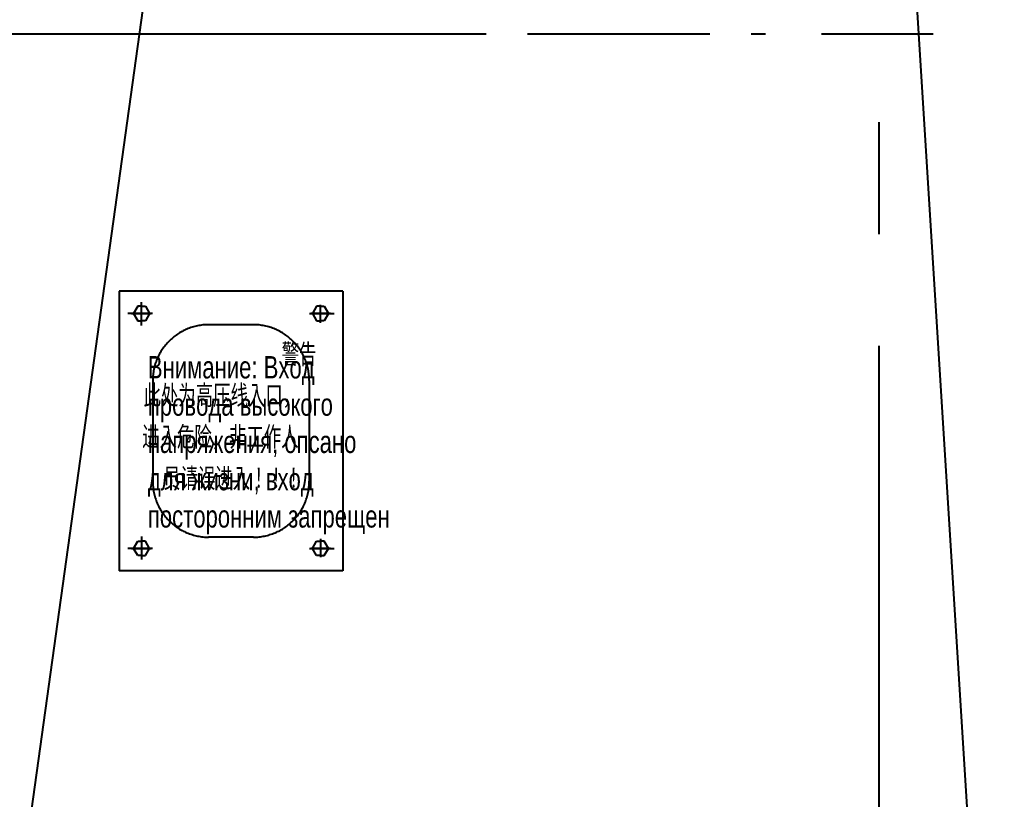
# Model space of a CAD drawing. Header units: millimetres. Extents: x 0 to 16800, y -462 to 11880.
# Drawn here: x 11596 to 12472, y 6865 to 7563 of the extents above; entities that cross this region are included whole.
import ezdxf

# ---------------------------------------------------------------- set-up
doc = ezdxf.new("R2010")
doc.units = ezdxf.units.MM
doc.header["$LTSCALE"] = 400
doc.linetypes.add('G', pattern=[2, 1.25, -0.25, 0.25, -0.25])
doc.linetypes.add('K', pattern=[2.5, 1.25, -0.25, 0.25, -0.25, 0.25, -0.25])
for name, color, linetype in [('01', 7, 'Continuous'), ('02', 1, 'Continuous'), ('05', 4, 'G'), ('07', 6, 'K')]:
    doc.layers.add(name, color=color, linetype=linetype)
doc.styles.get("Standard").update_dxf_attribs({"font": 'isocp', "width": 0.707, "bigfont": 'intecad.shx'})

# ---------------------------------------------------------------- blocks, each defined once
blk = doc.blocks.new('rererwer')
at = {"layer": '07', "color": 6, "linetype": 'K'}
for p, q in [((38406.37, 27134.09), (39219.37, 27134.09)), ((38407.87, 27134.09), (39218.87, 27134.09)), ((38469.37, 27134.09), (39987.37, 27134.09)), ((39320.92, 25355.09), (39320.92, 27134.09)), ((38841.18, 26904.09), (38641.18, 26904.09)), ((38641.18, 26904.09), (38641.18, 26654.09)), ((38841.18, 26904.09), (38841.18, 26654.09)), ((38657.74, 26890.59), (38653.99, 26884.09)), ((38661.18, 26890.59), (38657.74, 26890.59)), ((38661.18, 26873.42), (38661.18, 26894.11)), ((38661.18, 26875.73), (38661.18, 26891.94)), ((38661.18, 26890.59), (38664.62, 26890.59)), ((38664.62, 26890.59), (38668.37, 26884.09)), ((38817.74, 26890.59), (38813.99, 26884.09)), ((38821.18, 26890.59), (38817.74, 26890.59)), ((38821.18, 26875.73), (38821.18, 26891.94)), ((38821.18, 26890.59), (38824.62, 26890.59)), ((38824.62, 26890.59), (38828.37, 26884.09)), ((38670.94, 26884.09), (38648.87, 26884.09)), ((38652.18, 26884.09), (38669.78, 26884.09)), ((38653.99, 26884.09), (38657.74, 26877.59)), ((38668.37, 26884.09), (38664.62, 26877.59)), ((38811.43, 26884.09), (38833.49, 26884.09)), ((38830.19, 26884.09), (38812.58, 26884.09)), ((38813.99, 26884.09), (38817.74, 26877.59)), ((38828.37, 26884.09), (38824.62, 26877.59)), ((38657.74, 26877.59), (38661.18, 26877.59)), ((38664.62, 26877.59), (38661.18, 26877.59)), ((38761.18, 26874.09), (38721.18, 26874.09)), ((38817.74, 26877.59), (38821.18, 26877.59)), ((38824.62, 26877.59), (38821.18, 26877.59)), ((38671.18, 26824.09), (38671.18, 26734.09)), ((38811.18, 26824.09), (38811.18, 26734.09)), ((38653.99, 26674.09), (38657.74, 26680.59)), ((38657.74, 26680.59), (38661.18, 26680.59)), ((38661.18, 26684.77), (38661.18, 26664.07)), ((38661.18, 26682.46), (38661.18, 26666.25)), ((38664.62, 26680.59), (38661.18, 26680.59)), ((38668.37, 26674.09), (38664.62, 26680.59)), ((38761.18, 26684.09), (38721.18, 26684.09)), ((38813.99, 26674.09), (38817.74, 26680.59)), ((38817.74, 26680.59), (38821.18, 26680.59)), ((38821.18, 26682.46), (38821.18, 26666.25)), ((38824.62, 26680.59), (38821.18, 26680.59)), ((38828.37, 26674.09), (38824.62, 26680.59)), ((38670.94, 26674.09), (38648.87, 26674.09)), ((38652.18, 26674.09), (38669.78, 26674.09)), ((38657.74, 26667.59), (38653.99, 26674.09)), ((38664.62, 26667.59), (38668.37, 26674.09)), ((38811.43, 26674.09), (38833.49, 26674.09)), ((38830.19, 26674.09), (38812.58, 26674.09)), ((38817.74, 26667.59), (38813.99, 26674.09)), ((38824.62, 26667.59), (38828.37, 26674.09)), ((38661.18, 26667.59), (38657.74, 26667.59)), ((38661.18, 26667.59), (38664.62, 26667.59)), ((38821.18, 26667.59), (38817.74, 26667.59)), ((38821.18, 26667.59), (38824.62, 26667.59)), ((38841.18, 26654.09), (38641.18, 26654.09))]:
    blk.add_line(p, q, dxfattribs=at)
for centre, start, end in [((38721.18, 26824.09), 90, 180), ((38761.18, 26824.09), 0, 90), ((38721.18, 26734.09), 180, 270), ((38761.18, 26734.09), 270, 0)]:
    blk.add_arc(centre, 50, start, end, dxfattribs=at)
at = {"layer": '07', "color": 6, "linetype": 'K', "width": 0.707}
for s, p in [('      警告', (38738.01, 26837.2)), ('此处为高压线入口，', (38662.99, 26800.35)), ('进入危险，非工作人', (38661.68, 26763.31)), ('员请误进入！！！', (38680.47, 26726.27))]:
    blk.add_text(s, height=20, rotation=360, dxfattribs=at).set_placement(p)

msp = doc.modelspace()

# ---------------------------------------------------------------- linework, layer by layer
at = {"layer": '02'}
for p, q in [((11739.71, 7816.02), (11391.59, 5318.6)), ((12386.05, 7768.5), (12538.73, 5318.6))]:
    msp.add_line(p, q, dxfattribs=at)

# ---------------------------------------------------------------- block references
at = {"layer": '05'}
msp.add_blockref('rererwer', (-26956.58, -19584.38), dxfattribs=at)

# ---------------------------------------------------------------- texts
at = {"layer": '01', "insert": (11710.24, 7261.66), "char_height": 20, "attachment_point": 1}
msp.add_mtext('{\\fArial|b0|i0|c204|p34;\\C6;Внимание: Вход\\Pпровода высокого\\Pнапряжения, опсано\\Pдля жизни, вход\\Pпосторонним запрещен}', dxfattribs=at)

doc.saveas('drawing.dxf')
